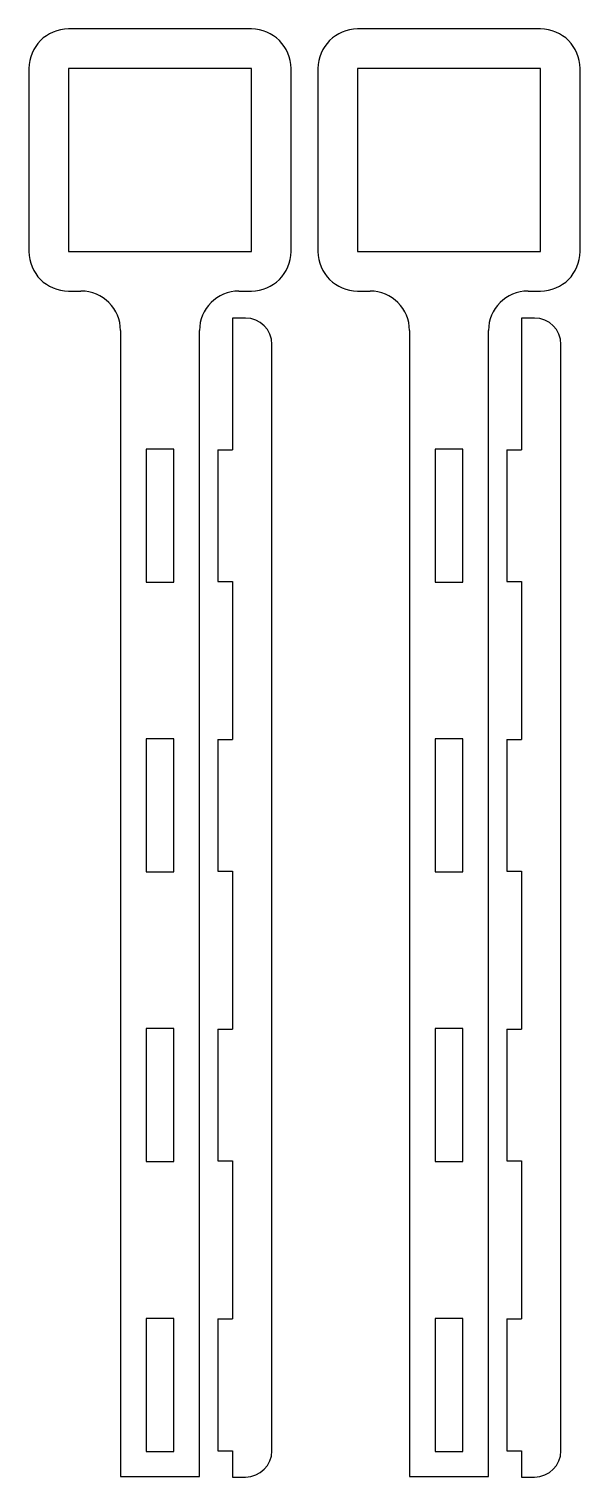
# Model space of a CAD drawing. Header units: millimetres. Extents: x 80 to 122, y -177 to -67.
import ezdxf

# ---------------------------------------------------------------- set-up
doc = ezdxf.new("R2010")
doc.units = ezdxf.units.MM
doc.layers.get('0').update_dxf_attribs({"linetype": 'CONTINUOUS', "lineweight": 25, "true_color": 0xffffff})

msp = doc.modelspace()

# ---------------------------------------------------------------- linework, layer by layer
for p, q in [((96.95, -67.1), (83.05, -67.1)), ((118.9, -67.1), (105, -67.1)), ((80.05, -70.1), (80.05, -84)), ((96.95, -70.1), (83.05, -70.1)), ((83.05, -70.1), (83.05, -84)), ((96.95, -84), (96.95, -70.1)), ((99.95, -84), (99.95, -70.1)), ((102, -70.1), (102, -84)), ((118.9, -70.1), (105, -70.1)), ((105, -70.1), (105, -84)), ((118.9, -84), (118.9, -70.1)), ((121.9, -84), (121.9, -70.1)), ((83.05, -84), (96.95, -84)), ((105, -84), (118.9, -84)), ((83.05, -87), (84, -87)), ((96, -87), (96.95, -87)), ((105, -87), (105.95, -87)), ((117.95, -87), (118.9, -87)), ((96.5, -89.05), (95.5, -89.05)), ((95.5, -89.05), (95.5, -99.05)), ((118.45, -89.05), (117.45, -89.05)), ((117.45, -89.05), (117.45, -99.05)), ((87, -90), (87, -177)), ((93, -177), (93, -90)), ((108.95, -90), (108.95, -177)), ((114.95, -177), (114.95, -90)), ((98.5, -175.05), (98.5, -91.05)), ((120.45, -175.05), (120.45, -91.05)), ((91.05, -99), (88.95, -99)), ((88.95, -99), (88.95, -109.1)), ((91.05, -109.1), (91.05, -99)), ((94.4, -99.05), (95.5, -99.05)), ((94.4, -99.05), (94.4, -109.05)), ((113, -99), (110.9, -99)), ((110.9, -99), (110.9, -109.1)), ((113, -109.1), (113, -99)), ((116.35, -99.05), (117.45, -99.05)), ((116.35, -99.05), (116.35, -109.05)), ((88.95, -109.1), (91.05, -109.1)), ((94.4, -109.05), (95.5, -109.05)), ((95.5, -109.05), (95.5, -121.05)), ((110.9, -109.1), (113, -109.1)), ((116.35, -109.05), (117.45, -109.05)), ((117.45, -109.05), (117.45, -121.05)), ((91.05, -121), (88.95, -121)), ((88.95, -121), (88.95, -131.1)), ((91.05, -131.1), (91.05, -121)), ((94.4, -121.05), (95.5, -121.05)), ((94.4, -121.05), (94.4, -131.05)), ((113, -121), (110.9, -121)), ((110.9, -121), (110.9, -131.1)), ((113, -131.1), (113, -121)), ((116.35, -121.05), (117.45, -121.05)), ((116.35, -121.05), (116.35, -131.05)), ((88.95, -131.1), (91.05, -131.1)), ((94.4, -131.05), (95.5, -131.05)), ((95.5, -131.05), (95.5, -143.05)), ((110.9, -131.1), (113, -131.1)), ((116.35, -131.05), (117.45, -131.05)), ((117.45, -131.05), (117.45, -143.05)), ((91.05, -143), (88.95, -143)), ((88.95, -143), (88.95, -153.1)), ((91.05, -153.1), (91.05, -143)), ((94.4, -143.05), (95.5, -143.05)), ((94.4, -143.05), (94.4, -153.05)), ((113, -143), (110.9, -143)), ((110.9, -143), (110.9, -153.1)), ((113, -153.1), (113, -143)), ((116.35, -143.05), (117.45, -143.05)), ((116.35, -143.05), (116.35, -153.05)), ((88.95, -153.1), (91.05, -153.1)), ((94.4, -153.05), (95.5, -153.05)), ((95.5, -153.05), (95.5, -165.05)), ((110.9, -153.1), (113, -153.1)), ((116.35, -153.05), (117.45, -153.05)), ((117.45, -153.05), (117.45, -165.05)), ((91.05, -165), (88.95, -165)), ((88.95, -165), (88.95, -175.1)), ((91.05, -175.1), (91.05, -165)), ((94.4, -165.05), (95.5, -165.05)), ((94.4, -165.05), (94.4, -175.05)), ((113, -165), (110.9, -165)), ((110.9, -165), (110.9, -175.1)), ((113, -175.1), (113, -165)), ((116.35, -165.05), (117.45, -165.05)), ((116.35, -165.05), (116.35, -175.05)), ((88.95, -175.1), (91.05, -175.1)), ((94.4, -175.05), (95.5, -175.05)), ((95.5, -175.05), (95.5, -177.05)), ((110.9, -175.1), (113, -175.1)), ((116.35, -175.05), (117.45, -175.05)), ((117.45, -175.05), (117.45, -177.05)), ((87, -177), (93, -177)), ((108.95, -177), (114.95, -177)), ((95.5, -177.05), (96.5, -177.05)), ((117.45, -177.05), (118.45, -177.05))]:
    msp.add_line(p, q)
for centre, radius, start, end in [((83.05, -70.1), 3, 90, 180), ((96.95, -70.1), 3, 0, 90), ((105, -70.1), 3, 90, 180), ((118.9, -70.1), 3, 0, 90), ((83.05, -84), 3, 180, 270), ((96.95, -84), 3, 270, 0), ((105, -84), 3, 180, 270), ((118.9, -84), 3, 270, 0), ((84, -90), 3, 0, 90), ((96, -90), 3, 90, 180), ((105.95, -90), 3, 0, 90), ((117.95, -90), 3, 90, 180), ((96.5, -91.05), 2, 0, 90), ((118.45, -91.05), 2, 0, 90), ((96.5, -175.05), 2, 270, 0), ((118.45, -175.05), 2, 270, 0)]:
    msp.add_arc(centre, radius, start, end)

doc.saveas('drawing.dxf')
